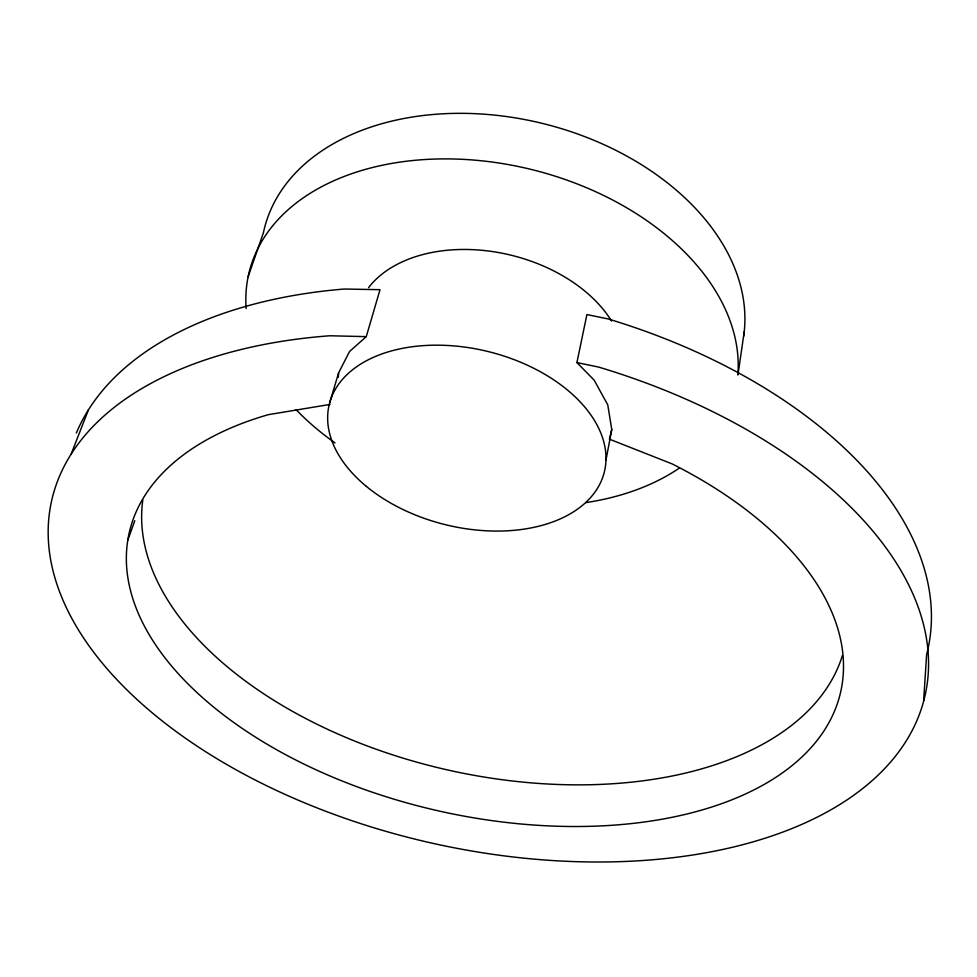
<?xml version="1.0" encoding="UTF-8"?>
<svg xmlns="http://www.w3.org/2000/svg" width="977" height="977" viewBox="0 0 977 977"><rect width="100%" height="100%" fill="white"/><g stroke="black" fill="none" stroke-linecap="round" stroke-linejoin="round"><path stroke-width="1.47" d="M923.619 700.839L926.623 654.529A440.285 255.4 12.5 0 0 608.158 318.942L586.908 314.557L576.918 362.589L594.15 380.138L607.767 404.881L611.761 429.514L605.948 460.179M338.298 377.342L338.592 372.921L349.571 351.464L366.265 336.638L380.016 289.68L344.197 289.033A440.285 255.4 12.5 0 0 76.316 433.067M738.001 374.68L744.218 331.765M611.761 429.514L609.428 439.174L672.164 463.916A364.482 203.839 12.5 0 1 765.064 783.92A364.482 203.839 12.5 0 1 228.203 718.437A364.482 203.839 12.5 0 1 268.345 414.663L330.031 404.429M329.64 402.829L338.592 372.921M248.158 276.674L263.387 232.819A245.838 169.253 14 0 1 532.624 121.16A245.838 169.253 14 0 1 743.631 336.332M127.792 540.232L134.777 520.729M71.297 453.707L88.455 409.778M366.265 336.638L329.835 335.77A447.405 251.516 12.5 0 0 147.307 708.643A447.405 251.516 12.5 0 0 858.868 791.48A447.405 251.516 12.5 0 0 598.571 367.059L576.918 362.589M842.394 655.53A358.73 207.051 12.5 0 1 449.799 770.438A358.73 207.051 12.5 0 1 142.801 500.004M679.345 468.105A250.234 167.726 14 0 1 585.931 502.618M335.013 442.923A250.234 167.726 14 0 1 296.116 409.668M246.167 308.561A250.234 167.726 14 0 1 492.579 162.109A250.234 167.726 14 0 1 737.843 374.802M368.561 287.641A136.597 91.252 13.9 0 1 490.478 251.272A136.597 91.252 13.9 0 1 611.578 321.054M366.387 486.412A141.641 89.176 13.8 0 0 600.464 482.797A141.641 89.176 13.8 0 0 433.544 345.199A141.641 89.176 13.8 0 0 366.387 486.412"/></g></svg>
